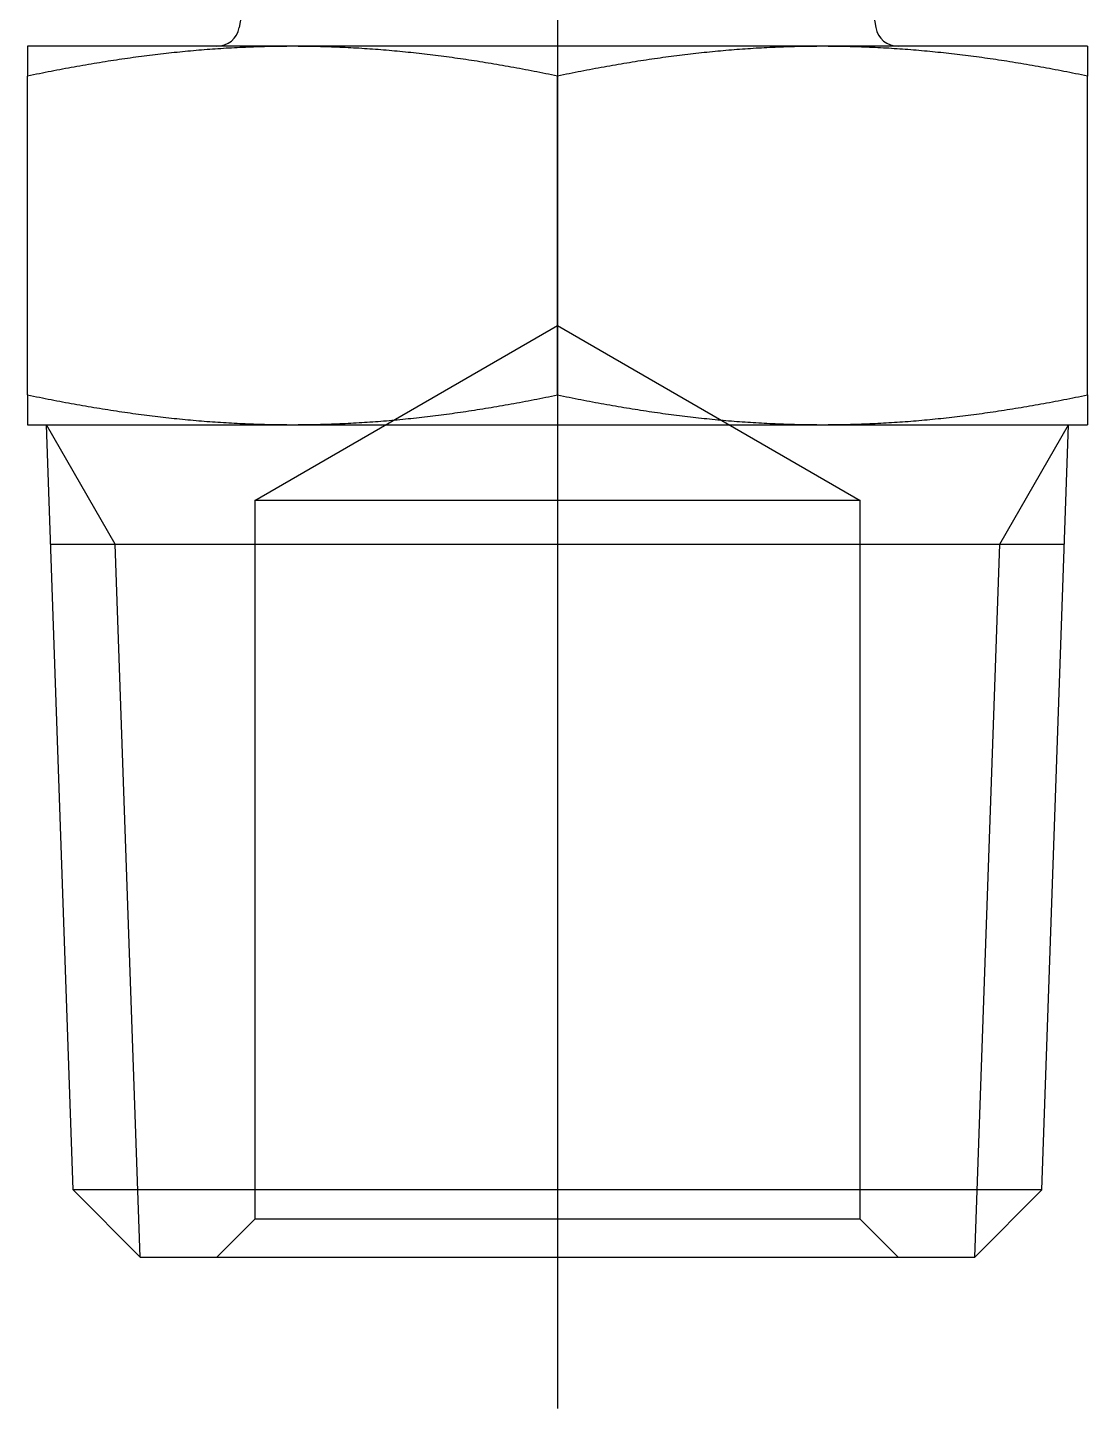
# Model space of a CAD drawing. Extents: x -10.3 to 47.7, y -18.9 to 27.3.
# Drawn here: x 33.34 to 47.34, y -2 to 16.25 of the extents above; entities that cross this region are included whole.
import ezdxf

# ---------------------------------------------------------------- set-up
doc = ezdxf.new("R2010")
doc.units = 0
doc.linetypes.add('CENTER', pattern=[50.8, 31.75, -6.35, 6.35, -6.35])
doc.linetypes.add('DASHED', pattern=[19.05, 12.7, -6.35])
doc.layers.get('0').update_dxf_attribs({"linetype": 'CONTINUOUS'})
doc.layers.add('CENTER', color=1, linetype='CENTER')

msp = doc.modelspace()

# ---------------------------------------------------------------- linework, layer by layer
at = {"color": 7, "linetype": 'CONTINUOUS'}
for p, q in [((36.344192, 17.4), (36.138346, 16.247263)), ((44.344192, 17.4), (44.550037, 16.247263)), ((47.344192, 16), (33.344192, 16)), ((33.344192, 16), (33.344192, 15.605855)), ((47.344192, 16), (47.344192, 15.605855)), ((33.344192, 11.394145), (33.344192, 15.605855)), ((40.344192, 11.394145), (40.344192, 15.605855)), ((47.344192, 11.394145), (47.344192, 15.605855)), ((33.344192, 11.394145), (33.344192, 11)), ((47.344192, 11.394145), (47.344192, 11)), ((33.344192, 11), (47.344192, 11)), ((33.944592, 0.886974), (33.591437, 11)), ((46.743792, 0.886974), (47.096946, 11)), ((33.646545, 9.421915), (47.041838, 9.421915)), ((46.743792, 0.886974), (33.944592, 0.886974)), ((34.831565, 0), (33.944592, 0.886974)), ((45.856818, 0), (46.743792, 0.886974)), ((34.831565, 0), (45.856818, 0))]:
    msp.add_line(p, q, dxfattribs=at)
at = {"color": 3, "linetype": 'DASHED'}
for p, q in [((36.344192, 10), (40.344192, 12.309401)), ((40.344192, 12.309401), (44.344192, 10)), ((44.344192, 10), (36.344192, 10)), ((36.344192, 10), (36.344192, 0.5)), ((44.344192, 0.5), (44.344192, 10)), ((36.344192, 0.5), (35.844192, 0)), ((44.344192, 0.5), (36.344192, 0.5)), ((44.844192, 0), (44.344192, 0.5))]:
    msp.add_line(p, q, dxfattribs=at)
at = {"color": 3, "linetype": 'CONTINUOUS'}
for p, q in [((34.502545, 9.421915), (33.591437, 11)), ((46.185838, 9.421915), (47.096946, 11)), ((34.831565, 0), (34.502545, 9.421915)), ((45.856818, 0), (46.185838, 9.421915))]:
    msp.add_line(p, q, dxfattribs=at)
at = {"color": 7}
for points in [[(36.8442, 16, 0), (36.8071, 16, 0), (36.77, 15.9998, 0), (36.733, 15.9996, 0), (36.6961, 15.9992, 0), (36.6592, 15.9988, 0), (36.6224, 15.9983, 0), (36.5856, 15.9977, 0), (36.5489, 15.997, 0), (36.5123, 15.9962, 0), (36.4756, 15.9953, 0), (36.4391, 15.9943, 0), (36.4025, 15.9932, 0), (36.3661, 15.9921, 0), (36.3296, 15.9908, 0), (36.2932, 15.9895, 0), (36.2569, 15.9881, 0), (36.2205, 15.9866, 0), (36.1842, 15.9849, 0), (36.1479, 15.9833, 0), (36.1117, 15.9815, 0), (36.0755, 15.9796, 0), (36.0393, 15.9776, 0), (36.0031, 15.9756, 0), (35.967, 15.9735, 0), (35.9308, 15.9712, 0), (35.8947, 15.9689, 0), (35.8586, 15.9665, 0), (35.8225, 15.9641, 0), (35.7864, 15.9615, 0), (35.7504, 15.9589, 0), (35.7143, 15.9561, 0), (35.6783, 15.9533, 0), (35.6422, 15.9504, 0), (35.6062, 15.9474, 0), (35.5701, 15.9443, 0), (35.5341, 15.9412, 0), (35.498, 15.9379, 0), (35.462, 15.9346, 0), (35.4259, 15.9312, 0), (35.3898, 15.9277, 0), (35.3537, 15.9241, 0), (35.3177, 15.9205, 0), (35.2815, 15.9167, 0), (35.2454, 15.9129, 0), (35.2093, 15.909, 0), (35.1731, 15.905, 0), (35.137, 15.9009, 0), (35.1008, 15.8967, 0), (35.0645, 15.8925, 0), (35.0283, 15.8882, 0), (34.992, 15.8837, 0), (34.9557, 15.8792, 0), (34.9194, 15.8747, 0), (34.883, 15.87, 0), (34.8466, 15.8652, 0), (34.8102, 15.8604, 0), (34.7737, 15.8555, 0), (34.7372, 15.8505, 0), (34.7007, 15.8454, 0), (34.6641, 15.8403, 0), (34.6274, 15.835, 0), (34.5907, 15.8297, 0), (34.554, 15.8243, 0), (34.5172, 15.8188, 0), (34.4804, 15.8132, 0), (34.4435, 15.8075, 0), (34.4066, 15.8017, 0), (34.3696, 15.7959, 0), (34.3326, 15.79, 0), (34.2955, 15.784, 0), (34.2583, 15.7779, 0), (34.2211, 15.7717, 0), (34.1838, 15.7655, 0), (34.1465, 15.7591, 0), (34.1091, 15.7527, 0), (34.0716, 15.7462, 0), (34.034, 15.7396, 0), (33.9964, 15.7329, 0), (33.9587, 15.7261, 0), (33.9209, 15.7193, 0), (33.8831, 15.7123, 0), (33.8452, 15.7053, 0), (33.8071, 15.6982, 0), (33.7691, 15.6909, 0), (33.7309, 15.6837, 0), (33.6926, 15.6763, 0), (33.6543, 15.6688, 0), (33.6158, 15.6612, 0), (33.5773, 15.6536, 0), (33.5387, 15.6459, 0), (33.5, 15.638, 0), (33.4612, 15.6301, 0), (33.4223, 15.6221, 0), (33.3833, 15.614, 0), (33.3442, 15.6059, 0)], [(40.3442, 15.6059, 0), (40.3051, 15.614, 0), (40.2661, 15.6221, 0), (40.2272, 15.6301, 0), (40.1884, 15.638, 0), (40.1497, 15.6459, 0), (40.1111, 15.6536, 0), (40.0725, 15.6612, 0), (40.0341, 15.6688, 0), (39.9958, 15.6763, 0), (39.9575, 15.6837, 0), (39.9193, 15.6909, 0), (39.8812, 15.6982, 0), (39.8432, 15.7053, 0), (39.8053, 15.7123, 0), (39.7674, 15.7193, 0), (39.7297, 15.7261, 0), (39.692, 15.7329, 0), (39.6544, 15.7396, 0), (39.6168, 15.7462, 0), (39.5793, 15.7527, 0), (39.5419, 15.7591, 0), (39.5046, 15.7655, 0), (39.4673, 15.7717, 0), (39.43, 15.7779, 0), (39.3929, 15.784, 0), (39.3558, 15.79, 0), (39.3187, 15.7959, 0), (39.2818, 15.8017, 0), (39.2448, 15.8075, 0), (39.208, 15.8132, 0), (39.1711, 15.8188, 0), (39.1344, 15.8243, 0), (39.0976, 15.8297, 0), (39.061, 15.835, 0), (39.0243, 15.8403, 0), (38.9877, 15.8454, 0), (38.9512, 15.8505, 0), (38.9147, 15.8555, 0), (38.8782, 15.8604, 0), (38.8418, 15.8652, 0), (38.8054, 15.87, 0), (38.769, 15.8747, 0), (38.7327, 15.8792, 0), (38.6964, 15.8837, 0), (38.6601, 15.8882, 0), (38.6238, 15.8925, 0), (38.5876, 15.8967, 0), (38.5514, 15.9009, 0), (38.5152, 15.905, 0), (38.4791, 15.909, 0), (38.443, 15.9129, 0), (38.4068, 15.9167, 0), (38.3707, 15.9205, 0), (38.3346, 15.9241, 0), (38.2986, 15.9277, 0), (38.2625, 15.9312, 0), (38.2264, 15.9346, 0), (38.1904, 15.9379, 0), (38.1543, 15.9412, 0), (38.1183, 15.9443, 0), (38.0822, 15.9474, 0), (38.0462, 15.9504, 0), (38.0101, 15.9533, 0), (37.9741, 15.9561, 0), (37.938, 15.9589, 0), (37.9019, 15.9615, 0), (37.8659, 15.9641, 0), (37.8298, 15.9665, 0), (37.7937, 15.9689, 0), (37.7576, 15.9712, 0), (37.7214, 15.9735, 0), (37.6853, 15.9756, 0), (37.6491, 15.9776, 0), (37.6129, 15.9796, 0), (37.5767, 15.9815, 0), (37.5404, 15.9833, 0), (37.5042, 15.9849, 0), (37.4679, 15.9866, 0), (37.4315, 15.9881, 0), (37.3952, 15.9895, 0), (37.3588, 15.9908, 0), (37.3223, 15.9921, 0), (37.2858, 15.9932, 0), (37.2493, 15.9943, 0), (37.2127, 15.9953, 0), (37.1761, 15.9962, 0), (37.1395, 15.997, 0), (37.1028, 15.9977, 0), (37.066, 15.9983, 0), (37.0292, 15.9988, 0), (36.9923, 15.9992, 0), (36.9554, 15.9996, 0), (36.9184, 15.9998, 0), (36.8813, 16, 0), (36.8442, 16, 0)], [(43.8442, 16, 0), (43.8071, 16, 0), (43.77, 15.9998, 0), (43.733, 15.9996, 0), (43.6961, 15.9992, 0), (43.6592, 15.9988, 0), (43.6224, 15.9983, 0), (43.5856, 15.9977, 0), (43.5489, 15.997, 0), (43.5123, 15.9962, 0), (43.4756, 15.9953, 0), (43.4391, 15.9943, 0), (43.4025, 15.9932, 0), (43.3661, 15.9921, 0), (43.3296, 15.9908, 0), (43.2932, 15.9895, 0), (43.2569, 15.9881, 0), (43.2205, 15.9866, 0), (43.1842, 15.9849, 0), (43.1479, 15.9833, 0), (43.1117, 15.9815, 0), (43.0755, 15.9796, 0), (43.0393, 15.9776, 0), (43.0031, 15.9756, 0), (42.967, 15.9735, 0), (42.9308, 15.9712, 0), (42.8947, 15.9689, 0), (42.8586, 15.9665, 0), (42.8225, 15.9641, 0), (42.7864, 15.9615, 0), (42.7504, 15.9589, 0), (42.7143, 15.9561, 0), (42.6783, 15.9533, 0), (42.6422, 15.9504, 0), (42.6062, 15.9474, 0), (42.5701, 15.9443, 0), (42.5341, 15.9412, 0), (42.498, 15.9379, 0), (42.462, 15.9346, 0), (42.4259, 15.9312, 0), (42.3898, 15.9277, 0), (42.3537, 15.9241, 0), (42.3177, 15.9205, 0), (42.2815, 15.9167, 0), (42.2454, 15.9129, 0), (42.2093, 15.909, 0), (42.1731, 15.905, 0), (42.137, 15.9009, 0), (42.1008, 15.8967, 0), (42.0645, 15.8925, 0), (42.0283, 15.8882, 0), (41.992, 15.8837, 0), (41.9557, 15.8792, 0), (41.9194, 15.8747, 0), (41.883, 15.87, 0), (41.8466, 15.8652, 0), (41.8102, 15.8604, 0), (41.7737, 15.8555, 0), (41.7372, 15.8505, 0), (41.7007, 15.8454, 0), (41.6641, 15.8403, 0), (41.6274, 15.835, 0), (41.5907, 15.8297, 0), (41.554, 15.8243, 0), (41.5172, 15.8188, 0), (41.4804, 15.8132, 0), (41.4435, 15.8075, 0), (41.4066, 15.8017, 0), (41.3696, 15.7959, 0), (41.3326, 15.79, 0), (41.2955, 15.784, 0), (41.2583, 15.7779, 0), (41.2211, 15.7717, 0), (41.1838, 15.7655, 0), (41.1465, 15.7591, 0), (41.1091, 15.7527, 0), (41.0716, 15.7462, 0), (41.034, 15.7396, 0), (40.9964, 15.7329, 0), (40.9587, 15.7261, 0), (40.9209, 15.7193, 0), (40.8831, 15.7123, 0), (40.8452, 15.7053, 0), (40.8071, 15.6982, 0), (40.7691, 15.6909, 0), (40.7309, 15.6837, 0), (40.6926, 15.6763, 0), (40.6543, 15.6688, 0), (40.6158, 15.6612, 0), (40.5773, 15.6536, 0), (40.5387, 15.6459, 0), (40.5, 15.638, 0), (40.4612, 15.6301, 0), (40.4223, 15.6221, 0), (40.3833, 15.614, 0), (40.3442, 15.6059, 0)], [(47.3442, 15.6059, 0), (47.3051, 15.614, 0), (47.2661, 15.6221, 0), (47.2272, 15.6301, 0), (47.1884, 15.638, 0), (47.1497, 15.6459, 0), (47.1111, 15.6536, 0), (47.0725, 15.6612, 0), (47.0341, 15.6688, 0), (46.9958, 15.6763, 0), (46.9575, 15.6837, 0), (46.9193, 15.6909, 0), (46.8812, 15.6982, 0), (46.8432, 15.7053, 0), (46.8053, 15.7123, 0), (46.7674, 15.7193, 0), (46.7297, 15.7261, 0), (46.692, 15.7329, 0), (46.6544, 15.7396, 0), (46.6168, 15.7462, 0), (46.5793, 15.7527, 0), (46.5419, 15.7591, 0), (46.5046, 15.7655, 0), (46.4673, 15.7717, 0), (46.43, 15.7779, 0), (46.3929, 15.784, 0), (46.3558, 15.79, 0), (46.3187, 15.7959, 0), (46.2818, 15.8017, 0), (46.2448, 15.8075, 0), (46.208, 15.8132, 0), (46.1711, 15.8188, 0), (46.1344, 15.8243, 0), (46.0976, 15.8297, 0), (46.061, 15.835, 0), (46.0243, 15.8403, 0), (45.9877, 15.8454, 0), (45.9512, 15.8505, 0), (45.9147, 15.8555, 0), (45.8782, 15.8604, 0), (45.8418, 15.8652, 0), (45.8054, 15.87, 0), (45.769, 15.8747, 0), (45.7327, 15.8792, 0), (45.6964, 15.8837, 0), (45.6601, 15.8882, 0), (45.6238, 15.8925, 0), (45.5876, 15.8967, 0), (45.5514, 15.9009, 0), (45.5152, 15.905, 0), (45.4791, 15.909, 0), (45.443, 15.9129, 0), (45.4068, 15.9167, 0), (45.3707, 15.9205, 0), (45.3346, 15.9241, 0), (45.2986, 15.9277, 0), (45.2625, 15.9312, 0), (45.2264, 15.9346, 0), (45.1904, 15.9379, 0), (45.1543, 15.9412, 0), (45.1183, 15.9443, 0), (45.0822, 15.9474, 0), (45.0462, 15.9504, 0), (45.0101, 15.9533, 0), (44.9741, 15.9561, 0), (44.938, 15.9589, 0), (44.9019, 15.9615, 0), (44.8659, 15.9641, 0), (44.8298, 15.9665, 0), (44.7937, 15.9689, 0), (44.7576, 15.9712, 0), (44.7214, 15.9735, 0), (44.6853, 15.9756, 0), (44.6491, 15.9776, 0), (44.6129, 15.9796, 0), (44.5767, 15.9815, 0), (44.5404, 15.9833, 0), (44.5042, 15.9849, 0), (44.4679, 15.9866, 0), (44.4315, 15.9881, 0), (44.3952, 15.9895, 0), (44.3588, 15.9908, 0), (44.3223, 15.9921, 0), (44.2858, 15.9932, 0), (44.2493, 15.9943, 0), (44.2127, 15.9953, 0), (44.1761, 15.9962, 0), (44.1395, 15.997, 0), (44.1028, 15.9977, 0), (44.066, 15.9983, 0), (44.0292, 15.9988, 0), (43.9923, 15.9992, 0), (43.9554, 15.9996, 0), (43.9184, 15.9998, 0), (43.8813, 16, 0), (43.8442, 16, 0)], [(33.3442, 11.3941, 0), (33.3832, 11.386, 0), (33.4222, 11.3779, 0), (33.4611, 11.3699, 0), (33.4998, 11.362, 0), (33.5385, 11.3542, 0), (33.5771, 11.3465, 0), (33.6155, 11.3388, 0), (33.6539, 11.3313, 0), (33.6923, 11.3238, 0), (33.7305, 11.3164, 0), (33.7686, 11.3091, 0), (33.8067, 11.3019, 0), (33.8446, 11.2948, 0), (33.8825, 11.2878, 0), (33.9204, 11.2809, 0), (33.9581, 11.274, 0), (33.9958, 11.2672, 0), (34.0334, 11.2605, 0), (34.0709, 11.2539, 0), (34.1084, 11.2474, 0), (34.1457, 11.241, 0), (34.1831, 11.2347, 0), (34.2203, 11.2284, 0), (34.2575, 11.2222, 0), (34.2947, 11.2161, 0), (34.3318, 11.2101, 0), (34.3688, 11.2042, 0), (34.4057, 11.1984, 0), (34.4427, 11.1926, 0), (34.4795, 11.187, 0), (34.5163, 11.1814, 0), (34.5531, 11.1759, 0), (34.5898, 11.1705, 0), (34.6265, 11.1651, 0), (34.6631, 11.1599, 0), (34.6997, 11.1547, 0), (34.7362, 11.1496, 0), (34.7727, 11.1446, 0), (34.8092, 11.1397, 0), (34.8456, 11.1349, 0), (34.882, 11.1301, 0), (34.9184, 11.1255, 0), (34.9547, 11.1209, 0), (34.991, 11.1164, 0), (35.0273, 11.112, 0), (35.0635, 11.1076, 0), (35.0997, 11.1034, 0), (35.1359, 11.0992, 0), (35.1721, 11.0951, 0), (35.2083, 11.0911, 0), (35.2444, 11.0872, 0), (35.2805, 11.0834, 0), (35.3166, 11.0796, 0), (35.3527, 11.076, 0), (35.3888, 11.0724, 0), (35.4249, 11.0689, 0), (35.461, 11.0655, 0), (35.497, 11.0622, 0), (35.5331, 11.0589, 0), (35.5692, 11.0557, 0), (35.6052, 11.0527, 0), (35.6413, 11.0497, 0), (35.6773, 11.0468, 0), (35.7134, 11.0439, 0), (35.7495, 11.0412, 0), (35.7856, 11.0386, 0), (35.8217, 11.036, 0), (35.8578, 11.0335, 0), (35.8939, 11.0311, 0), (35.93, 11.0288, 0), (35.9662, 11.0266, 0), (36.0024, 11.0244, 0), (36.0385, 11.0224, 0), (36.0748, 11.0204, 0), (36.111, 11.0186, 0), (36.1473, 11.0168, 0), (36.1836, 11.0151, 0), (36.2199, 11.0135, 0), (36.2563, 11.012, 0), (36.2927, 11.0105, 0), (36.3291, 11.0092, 0), (36.3656, 11.0079, 0), (36.4021, 11.0068, 0), (36.4386, 11.0057, 0), (36.4752, 11.0047, 0), (36.5119, 11.0038, 0), (36.5486, 11.003, 0), (36.5853, 11.0023, 0), (36.6221, 11.0017, 0), (36.659, 11.0012, 0), (36.6959, 11.0008, 0), (36.7329, 11.0004, 0), (36.7699, 11.0002, 0), (36.807, 11, 0), (36.8442, 11, 0)], [(36.8442, 11, 0), (36.8814, 11, 0), (36.9185, 11.0002, 0), (36.9555, 11.0004, 0), (36.9925, 11.0008, 0), (37.0294, 11.0012, 0), (37.0662, 11.0017, 0), (37.103, 11.0023, 0), (37.1398, 11.003, 0), (37.1765, 11.0038, 0), (37.2131, 11.0047, 0), (37.2497, 11.0057, 0), (37.2863, 11.0068, 0), (37.3228, 11.0079, 0), (37.3593, 11.0092, 0), (37.3957, 11.0105, 0), (37.4321, 11.012, 0), (37.4685, 11.0135, 0), (37.5048, 11.0151, 0), (37.5411, 11.0168, 0), (37.5774, 11.0186, 0), (37.6136, 11.0204, 0), (37.6498, 11.0224, 0), (37.686, 11.0244, 0), (37.7222, 11.0266, 0), (37.7584, 11.0288, 0), (37.7945, 11.0311, 0), (37.8306, 11.0335, 0), (37.8667, 11.036, 0), (37.9028, 11.0386, 0), (37.9389, 11.0412, 0), (37.975, 11.0439, 0), (38.011, 11.0468, 0), (38.0471, 11.0497, 0), (38.0832, 11.0527, 0), (38.1192, 11.0557, 0), (38.1553, 11.0589, 0), (38.1913, 11.0622, 0), (38.2274, 11.0655, 0), (38.2635, 11.0689, 0), (38.2996, 11.0724, 0), (38.3356, 11.076, 0), (38.3717, 11.0796, 0), (38.4079, 11.0834, 0), (38.444, 11.0872, 0), (38.4801, 11.0911, 0), (38.5163, 11.0951, 0), (38.5525, 11.0992, 0), (38.5887, 11.1034, 0), (38.6249, 11.1076, 0), (38.6611, 11.112, 0), (38.6974, 11.1164, 0), (38.7337, 11.1209, 0), (38.77, 11.1255, 0), (38.8064, 11.1301, 0), (38.8428, 11.1349, 0), (38.8792, 11.1397, 0), (38.9157, 11.1446, 0), (38.9522, 11.1496, 0), (38.9887, 11.1547, 0), (39.0253, 11.1599, 0), (39.0619, 11.1651, 0), (39.0986, 11.1705, 0), (39.1353, 11.1759, 0), (39.1721, 11.1814, 0), (39.2089, 11.187, 0), (39.2457, 11.1926, 0), (39.2826, 11.1984, 0), (39.3196, 11.2042, 0), (39.3566, 11.2101, 0), (39.3937, 11.2161, 0), (39.4309, 11.2222, 0), (39.4681, 11.2284, 0), (39.5053, 11.2347, 0), (39.5426, 11.241, 0), (39.58, 11.2474, 0), (39.6175, 11.2539, 0), (39.655, 11.2605, 0), (39.6926, 11.2672, 0), (39.7303, 11.274, 0), (39.768, 11.2809, 0), (39.8058, 11.2878, 0), (39.8437, 11.2948, 0), (39.8817, 11.3019, 0), (39.9198, 11.3091, 0), (39.9579, 11.3164, 0), (39.9961, 11.3238, 0), (40.0344, 11.3313, 0), (40.0728, 11.3388, 0), (40.1113, 11.3465, 0), (40.1499, 11.3542, 0), (40.1886, 11.362, 0), (40.2273, 11.3699, 0), (40.2662, 11.3779, 0), (40.3051, 11.386, 0), (40.3442, 11.3941, 0)], [(40.3442, 11.3941, 0), (40.3832, 11.386, 0), (40.4222, 11.3779, 0), (40.4611, 11.3699, 0), (40.4998, 11.362, 0), (40.5385, 11.3542, 0), (40.5771, 11.3465, 0), (40.6155, 11.3388, 0), (40.6539, 11.3313, 0), (40.6923, 11.3238, 0), (40.7305, 11.3164, 0), (40.7686, 11.3091, 0), (40.8067, 11.3019, 0), (40.8446, 11.2948, 0), (40.8825, 11.2878, 0), (40.9204, 11.2809, 0), (40.9581, 11.274, 0), (40.9958, 11.2672, 0), (41.0334, 11.2605, 0), (41.0709, 11.2539, 0), (41.1084, 11.2474, 0), (41.1457, 11.241, 0), (41.1831, 11.2347, 0), (41.2203, 11.2284, 0), (41.2575, 11.2222, 0), (41.2947, 11.2161, 0), (41.3318, 11.2101, 0), (41.3688, 11.2042, 0), (41.4057, 11.1984, 0), (41.4427, 11.1926, 0), (41.4795, 11.187, 0), (41.5163, 11.1814, 0), (41.5531, 11.1759, 0), (41.5898, 11.1705, 0), (41.6265, 11.1651, 0), (41.6631, 11.1599, 0), (41.6997, 11.1547, 0), (41.7362, 11.1496, 0), (41.7727, 11.1446, 0), (41.8092, 11.1397, 0), (41.8456, 11.1349, 0), (41.882, 11.1301, 0), (41.9184, 11.1255, 0), (41.9547, 11.1209, 0), (41.991, 11.1164, 0), (42.0273, 11.112, 0), (42.0635, 11.1076, 0), (42.0997, 11.1034, 0), (42.1359, 11.0992, 0), (42.1721, 11.0951, 0), (42.2083, 11.0911, 0), (42.2444, 11.0872, 0), (42.2805, 11.0834, 0), (42.3166, 11.0796, 0), (42.3527, 11.076, 0), (42.3888, 11.0724, 0), (42.4249, 11.0689, 0), (42.461, 11.0655, 0), (42.497, 11.0622, 0), (42.5331, 11.0589, 0), (42.5692, 11.0557, 0), (42.6052, 11.0527, 0), (42.6413, 11.0497, 0), (42.6773, 11.0468, 0), (42.7134, 11.0439, 0), (42.7495, 11.0412, 0), (42.7856, 11.0386, 0), (42.8217, 11.036, 0), (42.8578, 11.0335, 0), (42.8939, 11.0311, 0), (42.93, 11.0288, 0), (42.9662, 11.0266, 0), (43.0024, 11.0244, 0), (43.0385, 11.0224, 0), (43.0748, 11.0204, 0), (43.111, 11.0186, 0), (43.1473, 11.0168, 0), (43.1836, 11.0151, 0), (43.2199, 11.0135, 0), (43.2563, 11.012, 0), (43.2927, 11.0105, 0), (43.3291, 11.0092, 0), (43.3656, 11.0079, 0), (43.4021, 11.0068, 0), (43.4386, 11.0057, 0), (43.4752, 11.0047, 0), (43.5119, 11.0038, 0), (43.5486, 11.003, 0), (43.5853, 11.0023, 0), (43.6221, 11.0017, 0), (43.659, 11.0012, 0), (43.6959, 11.0008, 0), (43.7329, 11.0004, 0), (43.7699, 11.0002, 0), (43.807, 11, 0), (43.8442, 11, 0)], [(43.8442, 11, 0), (43.8814, 11, 0), (43.9185, 11.0002, 0), (43.9555, 11.0004, 0), (43.9925, 11.0008, 0), (44.0294, 11.0012, 0), (44.0662, 11.0017, 0), (44.103, 11.0023, 0), (44.1398, 11.003, 0), (44.1765, 11.0038, 0), (44.2131, 11.0047, 0), (44.2497, 11.0057, 0), (44.2863, 11.0068, 0), (44.3228, 11.0079, 0), (44.3593, 11.0092, 0), (44.3957, 11.0105, 0), (44.4321, 11.012, 0), (44.4685, 11.0135, 0), (44.5048, 11.0151, 0), (44.5411, 11.0168, 0), (44.5774, 11.0186, 0), (44.6136, 11.0204, 0), (44.6498, 11.0224, 0), (44.686, 11.0244, 0), (44.7222, 11.0266, 0), (44.7584, 11.0288, 0), (44.7945, 11.0311, 0), (44.8306, 11.0335, 0), (44.8667, 11.036, 0), (44.9028, 11.0386, 0), (44.9389, 11.0412, 0), (44.975, 11.0439, 0), (45.011, 11.0468, 0), (45.0471, 11.0497, 0), (45.0832, 11.0527, 0), (45.1192, 11.0557, 0), (45.1553, 11.0589, 0), (45.1913, 11.0622, 0), (45.2274, 11.0655, 0), (45.2635, 11.0689, 0), (45.2996, 11.0724, 0), (45.3356, 11.076, 0), (45.3717, 11.0796, 0), (45.4079, 11.0834, 0), (45.444, 11.0872, 0), (45.4801, 11.0911, 0), (45.5163, 11.0951, 0), (45.5525, 11.0992, 0), (45.5887, 11.1034, 0), (45.6249, 11.1076, 0), (45.6611, 11.112, 0), (45.6974, 11.1164, 0), (45.7337, 11.1209, 0), (45.77, 11.1255, 0), (45.8064, 11.1301, 0), (45.8428, 11.1349, 0), (45.8792, 11.1397, 0), (45.9157, 11.1446, 0), (45.9522, 11.1496, 0), (45.9887, 11.1547, 0), (46.0253, 11.1599, 0), (46.0619, 11.1651, 0), (46.0986, 11.1705, 0), (46.1353, 11.1759, 0), (46.1721, 11.1814, 0), (46.2089, 11.187, 0), (46.2457, 11.1926, 0), (46.2826, 11.1984, 0), (46.3196, 11.2042, 0), (46.3566, 11.2101, 0), (46.3937, 11.2161, 0), (46.4309, 11.2222, 0), (46.4681, 11.2284, 0), (46.5053, 11.2347, 0), (46.5426, 11.241, 0), (46.58, 11.2474, 0), (46.6175, 11.2539, 0), (46.655, 11.2605, 0), (46.6926, 11.2672, 0), (46.7303, 11.274, 0), (46.768, 11.2809, 0), (46.8058, 11.2878, 0), (46.8437, 11.2948, 0), (46.8817, 11.3019, 0), (46.9198, 11.3091, 0), (46.9579, 11.3164, 0), (46.9961, 11.3238, 0), (47.0344, 11.3313, 0), (47.0728, 11.3388, 0), (47.1113, 11.3465, 0), (47.1499, 11.3542, 0), (47.1886, 11.362, 0), (47.2273, 11.3699, 0), (47.2662, 11.3779, 0), (47.3051, 11.386, 0), (47.3442, 11.3941, 0)]]:
    msp.add_polyline3d(points, dxfattribs=at)
at = {"color": 7, "linetype": 'CONTINUOUS'}
for centre, start, end in [((35.843017, 16.3), 270, 349.8753283), ((44.845366, 16.3), 190.1246717, 270)]:
    msp.add_arc(centre, 0.3, start, end, dxfattribs=at)
at = {"layer": 'CENTER', "color": 1, "linetype": 'CENTER'}
msp.add_line((40.344192, 27.3), (40.344192, -2), dxfattribs=at)

doc.saveas('drawing.dxf')
